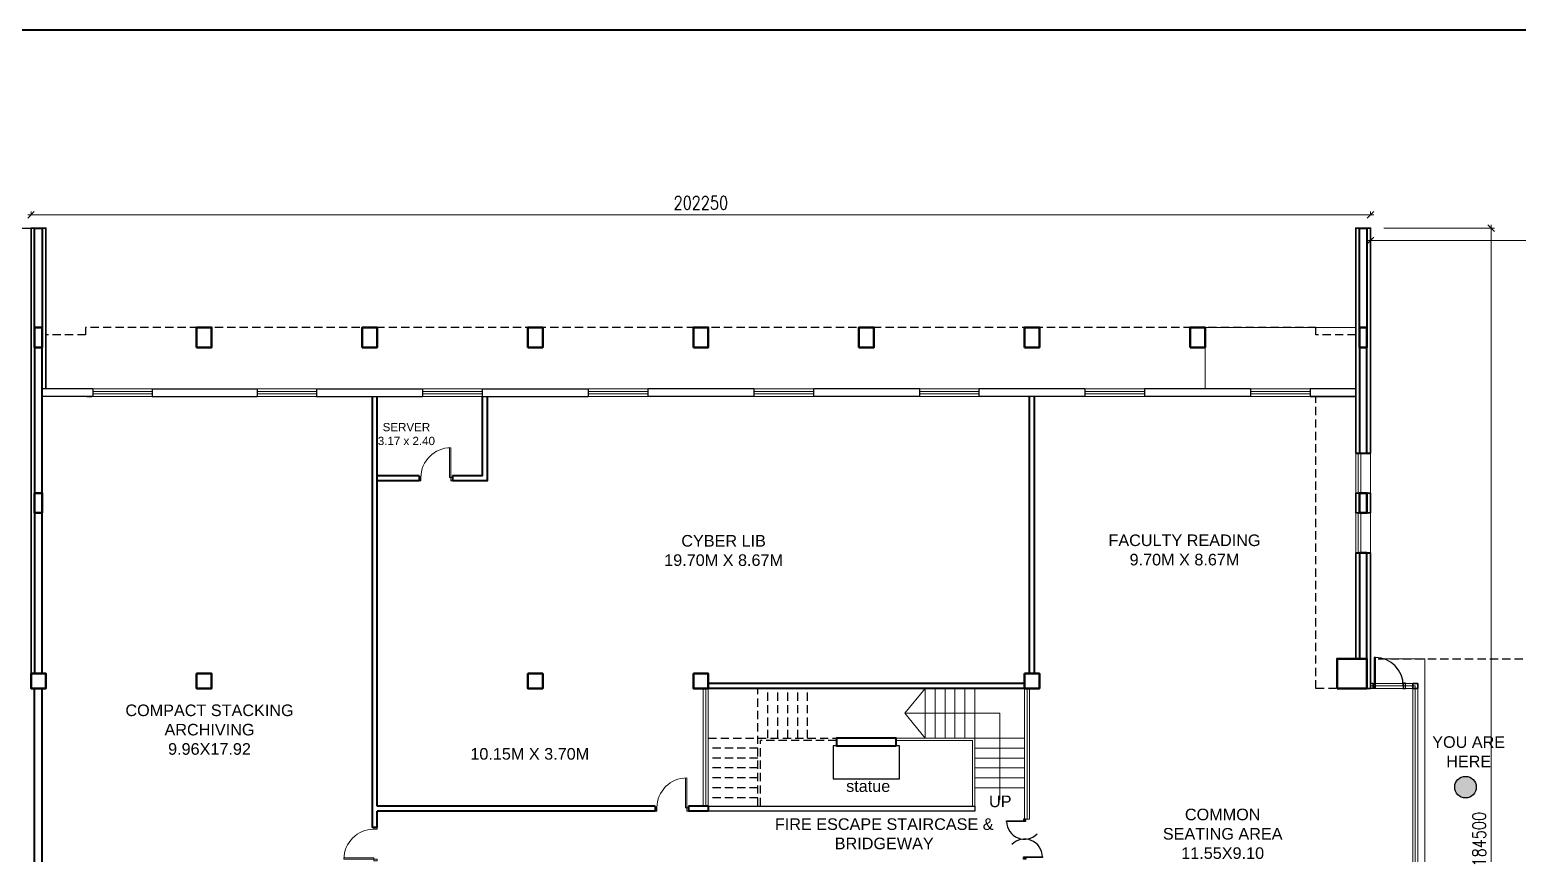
# Model space of a CAD drawing. Header units: inches. Extents: x 90 to 192, y -209 to -101.
# Drawn here: x 112.89 to 157.83, y -185.9 to -161.01 of the extents above; entities that cross this region are included whole.
import ezdxf

# ---------------------------------------------------------------- set-up
doc = ezdxf.new("R2010")
doc.units = ezdxf.units.IN
doc.header["$MEASUREMENT"] = 0
doc.linetypes.add('HIDDEN', pattern=[0.375, 0.25, -0.125])
for name, color, linetype, lineweight in [('A-Col', 2, 'Continuous', 50), ('A-DOOR', 30, 'Continuous', 15), ('A-Wall', 1, 'Continuous', 40), ('ele-thin', 8, 'Continuous', 5), ('staircase', 8, 'Continuous', 9), ('STONE-WALL', 7, 'Continuous', 35), ('WALL', 7, 'Continuous', 30), ('WIN', 4, 'Continuous', 13)]:
    doc.layers.add(name, color=color, linetype=linetype, lineweight=lineweight)
for name, color, linetype in [('BEAM-ABV', 8, 'HIDDEN'), ('DOOR', 8, 'Continuous'), ('PARAPET', 6, 'Continuous'), ('planter', 3, 'Continuous'), ('TEXT FURNI', 53, 'Continuous')]:
    doc.layers.add(name, color=color, linetype=linetype)
doc.styles.add('arial', font='arial.ttf')
doc.styles.add('SIMPLEX', font='simplex.shx', dxfattribs={"width": 0.8})
doc.dimstyles.new('DIM500', dxfattribs={"dimscale": 0.2, "dimtxt": 2, "dimasz": 1, "dimexe": 0.5, "dimexo": 2, "dimgap": 0.8, "dimtad": 1, "dimdec": 0, "dimlfac": 5000, "dimzin": 0, "dimdsep": 46, "dimtxsty": 'SIMPLEX', "dimblk": 'OBLIQUE', "dimcen": 1, "dimdle": 0.5, "dimclrd": 15, "dimclre": 15, "dimclrt": 13, "dimazin": 0, "dimtfac": 1, "dimtdec": 0, "dimtix": 1, "dimtmove": 0, "dimatfit": 0, "dimfxl": 0.5, "dimtolj": 1, "dimtzin": 0, "dimlwd": 20, "dimlwe": 20, "dimarcsym": 0})

# ---------------------------------------------------------------- blocks, each defined once
blk = doc.blocks.new('6857352')
for p, q in [((0, 1000), (0, 950)), ((0, 950), (100, 950)), ((100, 950), (100, 1000)), ((0, 50), (100, 50)), ((0, 0), (0, 50)), ((100, 88), (1000, 88)), ((100, 50), (100, 88)), ((100, 50), (100, 0)), ((1000, 50), (100, 50))]:
    blk.add_line(p, q)
blk.add_arc((100, 50), 900, 0, 90)
blk = doc.blocks.new('DR_900')
for p, q in [((100, 1000), (0, 1000)), ((100, 0), (0, 0))]:
    blk.add_line(p, q)
blk.add_blockref('6857352', (0, 0))
blk = doc.blocks.new('DOOR')
at = {"layer": 'DOOR', "color": 53}
for points in [[(0.1, -0.055), (0.14, -0.055), (0.14, 0.821), (0.1, 0.821)], [(0, 0.077), (0.06, 0.077), (0.06, -0.073), (0, -0.073)], [(1, 0.077), (0.94, 0.077), (0.94, -0.073), (1, -0.073)]]:
    blk.add_lwpolyline(points, close=True, dxfattribs=at)
at = {"layer": 'DOOR'}
blk.add_arc((0.12, 0.002), 0.82, 0, 88.6024, dxfattribs=at)
blk = doc.blocks.new('Door Al 2000 DSw DSh')
at = {"layer": 'DOOR', "color": 53}
for points in [[(-0.1175, -0.05), (-0.1175, 0.925), (-0.0825, 0.925), (-0.0825, -0.05)], [(-2, -0.06), (-2, 0.06), (-2.05, 0.06), (-2.05, -0.06)], [(-1.9325, 0.05), (-1.9325, -0.925), (-1.9675, -0.925), (-1.9675, 0.05)], [(-0.05, -0.06), (-0.05, 0.06), (0, 0.06), (0, -0.06)]]:
    blk.add_lwpolyline(points, close=True, dxfattribs=at)
at = {"layer": 'DOOR'}
for centre, start, end in [((-0.1, 0), 91.084039, 225), ((-1.95, 0), 271.084039, 45)]:
    blk.add_arc(centre, 0.925, start, end, dxfattribs=at)
blk = doc.blocks.new('_Oblique')
at = {"color": 0, "linetype": 'ByBlock', "lineweight": -2}
blk.add_line((-0.5, -0.5), (0.5, 0.5), dxfattribs=at)
blk = doc.blocks.new('*D520')
at = {"color": 15, "lineweight": 20}
for p, q in [((112.826, -166.592), (153.476, -166.592)), ((112.926, -166.595), (112.926, -166.492)), ((153.376, -166.595), (153.376, -166.492))]:
    blk.add_line(p, q, dxfattribs=at)
at = {"layer": 'Defpoints', "color": 0}
for p in [(153.376, -166.592), (112.926, -166.995), (153.376, -166.995)]:
    blk.add_point(p, dxfattribs=at)
at = {"color": 15, "lineweight": 20, "xscale": 0.2, "yscale": 0.2, "zscale": 0.2, "rotation": 180}
blk.add_blockref('_Oblique', (112.926, -166.592), dxfattribs=at)
at = {"color": 15, "lineweight": 20, "xscale": 0.2, "yscale": 0.2, "zscale": 0.2}
blk.add_blockref('_Oblique', (153.376, -166.592), dxfattribs=at)
at = {"color": 13, "insert": (133.151, -166.232), "char_height": 0.4, "attachment_point": 5, "style": 'SIMPLEX'}
blk.add_mtext('\\A1;202250', dxfattribs=at)
blk = doc.blocks.new('*D521')
at = {"color": 15, "lineweight": 20}
for p, q in [((153.276, -167.367), (171.476, -167.367)), ((153.376, -167.395), (153.376, -167.467)), ((171.376, -169.095), (171.376, -167.267))]:
    blk.add_line(p, q, dxfattribs=at)
at = {"layer": 'Defpoints', "color": 0}
for p in [(153.376, -166.995), (171.376, -167.367), (171.376, -169.495)]:
    blk.add_point(p, dxfattribs=at)
at = {"color": 15, "lineweight": 20, "xscale": 0.2, "yscale": 0.2, "zscale": 0.2, "rotation": 180}
blk.add_blockref('_Oblique', (153.376, -167.367), dxfattribs=at)
at = {"color": 15, "lineweight": 20, "xscale": 0.2, "yscale": 0.2, "zscale": 0.2}
blk.add_blockref('_Oblique', (171.376, -167.367), dxfattribs=at)
at = {"color": 13, "insert": (162.044, -167.007), "char_height": 0.4, "attachment_point": 5, "style": 'SIMPLEX'}
blk.add_mtext('\\A1;90000', dxfattribs=at)
blk = doc.blocks.new('*D524')
at = {"color": 15, "lineweight": 20}
for p, q in [((153.776, -166.995), (157.116, -166.995)), ((157.016, -166.895), (157.016, -203.995)), ((153.776, -203.895), (157.116, -203.895))]:
    blk.add_line(p, q, dxfattribs=at)
at = {"layer": 'Defpoints', "color": 0}
for p in [(153.376, -166.995), (153.376, -203.895), (157.016, -203.895)]:
    blk.add_point(p, dxfattribs=at)
at = {"color": 15, "lineweight": 20, "xscale": 0.2, "yscale": 0.2, "zscale": 0.2}
for p, rotation in [((157.016, -166.995), 90), ((157.016, -203.895), 270)]:
    blk.add_blockref('_Oblique', p, dxfattribs=dict(at, rotation=rotation))
at = {"color": 13, "insert": (156.656, -185.445), "char_height": 0.4, "attachment_point": 5, "rotation": 90, "style": 'SIMPLEX'}
blk.add_mtext('\\A1;184500', dxfattribs=at)

msp = doc.modelspace()

# ---------------------------------------------------------------- hatches: boundary and pattern name
msp.add_hatch(color=1).paths.add_polyline_path([(156.56698, -183.8739, 1), (155.9167, -183.8739, 1)])

# ---------------------------------------------------------------- linework, layer by layer
at = {"lineweight": 40}
msp.add_lwpolyline([(192.42909, -209.08503), (89.89305, -209.08503), (89.89305, -161.00687), (192.42909, -161.00687)], close=True, dxfattribs=at)
msp.add_circle((156.24184, -183.8739), 0.32514)
at = {"layer": 'A-Col'}
for points in [[(113.26599, -170.5954), (113.03599, -170.5954), (113.03599, -169.9954), (113.26599, -169.9954)], [(117.92599, -170.5954), (118.37599, -170.5954), (118.37599, -169.9954), (117.92599, -169.9954)], [(122.92599, -170.5954), (123.37599, -170.5954), (123.37599, -169.9954), (122.92599, -169.9954)], [(127.92599, -170.5954), (128.37599, -170.5954), (128.37599, -169.9954), (127.92599, -169.9954)], [(132.92599, -170.5954), (133.37599, -170.5954), (133.37599, -169.9954), (132.92599, -169.9954)], [(137.92599, -170.5954), (138.37599, -170.5954), (138.37599, -169.9954), (137.92599, -169.9954)], [(142.92599, -170.5954), (143.37599, -170.5954), (143.37599, -169.9954), (142.92599, -169.9954)], [(147.92599, -170.5954), (148.37599, -170.5954), (148.37599, -169.9954), (147.92599, -169.9954)], [(153.03599, -170.5954), (153.26599, -170.5954), (153.26599, -169.9954), (153.03599, -169.9954)], [(113.26599, -175.5954), (113.03599, -175.5954), (113.03599, -174.9954), (113.26599, -174.9954)], [(153.03599, -175.5954), (153.26599, -175.5954), (153.26599, -174.9954), (153.03599, -174.9954)], [(152.36599, -180.8954), (153.26599, -180.8954), (153.26599, -179.9954), (152.36599, -179.9954)], [(112.92599, -180.4454), (113.37599, -180.4454), (113.37599, -180.8954), (112.92599, -180.8954)], [(117.92599, -180.4454), (118.37599, -180.4454), (118.37599, -180.8954), (117.92599, -180.8954)], [(127.92599, -180.4454), (128.37599, -180.4454), (128.37599, -180.8954), (127.92599, -180.8954)], [(132.92599, -180.4454), (133.37599, -180.4454), (133.37599, -180.8954), (132.92599, -180.8954)], [(142.92599, -180.4454), (143.37599, -180.4454), (143.37599, -180.8954), (142.92599, -180.8954)]]:
    msp.add_lwpolyline(points, close=True, dxfattribs=at)
at = {"layer": 'A-Wall'}
for p, q in [((123.22599, -172.0754), (123.22599, -185.0954)), ((123.37599, -184.4454), (123.37599, -172.0754)), ((143.07599, -180.4454), (143.07599, -172.0754)), ((143.22599, -180.4454), (143.22599, -172.0754)), ((152.92599, -173.7954), (153.37599, -173.7954)), ((124.65099, -174.4754), (124.65099, -174.6254)), ((125.65099, -174.4754), (125.65099, -174.6254)), ((152.92599, -176.7954), (153.37599, -176.7954)), ((113.03599, -189.9954), (113.03599, -180.8954)), ((113.26599, -189.9954), (113.26599, -180.8954)), ((142.92599, -180.7454), (133.37599, -180.7454)), ((142.92599, -180.8954), (133.37599, -180.8954)), ((131.77599, -184.4454), (123.37599, -184.4454)), ((123.37599, -185.0954), (123.37599, -184.5954)), ((131.77599, -184.5954), (123.37599, -184.5954)), ((131.77599, -184.4454), (131.77599, -184.5954)), ((132.77599, -184.4454), (132.77599, -184.5954)), ((133.37599, -184.4454), (132.77599, -184.4454)), ((132.85099, -184.5954), (132.77599, -184.5954)), ((133.37599, -184.5954), (132.77599, -184.5954)), ((133.37599, -184.4454), (133.37599, -184.5954)), ((123.37599, -185.0954), (123.22599, -185.0954))]:
    msp.add_line(p, q, dxfattribs=at)
for points in [[(113.03599, -166.9954), (113.26599, -166.9954), (113.26599, -169.9954), (113.03599, -169.9954)], [(153.03599, -166.9954), (153.26599, -166.9954), (153.26599, -169.9954), (153.03599, -169.9954)], [(113.26599, -170.5954), (113.03599, -170.5954), (113.03599, -174.9954), (113.26599, -174.9954)], [(153.26599, -170.5954), (153.03599, -170.5954), (153.03599, -173.7954), (153.26599, -173.7954)], [(113.26599, -175.5954), (113.03599, -175.5954), (113.03599, -180.4454), (113.26599, -180.4454)], [(153.26599, -176.7954), (153.03599, -176.7954), (153.03599, -179.9954), (153.26599, -179.9954)], [(139.05099, -182.6254), (139.05099, -182.3954), (137.25099, -182.3954), (137.25099, -182.6254)]]:
    msp.add_lwpolyline(points, close=True, dxfattribs=at)
for points in [[(126.55099, -172.0754), (126.55099, -174.4754), (125.65099, -174.4754)], [(126.70099, -172.0754), (126.70099, -174.6254), (125.65099, -174.6254)], [(124.65099, -174.4754), (123.37599, -174.4754)], [(124.65099, -174.6254), (123.37599, -174.6254)]]:
    msp.add_lwpolyline(points, dxfattribs=at)
at = {"layer": 'BEAM-ABV'}
for p, q in [((153.60099, -179.9954), (170.91049, -179.9954)), ((134.87599, -184.4454), (134.87599, -180.8954)), ((135.17599, -182.3954), (135.17599, -180.8954)), ((135.47599, -182.3954), (135.47599, -180.8954)), ((135.77599, -182.3954), (135.77599, -180.8954)), ((136.07599, -182.3954), (136.07599, -180.8954)), ((136.37599, -182.3954), (136.37599, -180.8954)), ((133.37599, -182.3954), (137.25099, -182.3954)), ((134.95099, -184.4454), (134.95099, -182.4704)), ((137.25099, -182.4704), (134.95099, -182.4704)), ((134.87599, -182.6954), (133.37599, -182.6954)), ((134.87599, -182.9954), (133.37599, -182.9954)), ((134.87599, -183.2954), (133.37599, -183.2954)), ((134.87599, -183.5954), (133.37599, -183.5954)), ((134.87599, -183.8954), (133.37599, -183.8954)), ((134.87599, -184.1954), (133.37599, -184.1954))]:
    msp.add_line(p, q, dxfattribs=at)
for points in [[(152.92599, -170.2154), (151.72599, -170.2154), (151.72599, -169.9954), (114.57599, -169.9954), (114.57599, -170.2154), (113.37599, -170.2154)], [(152.35099, -180.8954), (151.72599, -180.8954), (151.72599, -172.0754)]]:
    msp.add_lwpolyline(points, dxfattribs=at)
at = {"layer": 'ele-thin'}
for p, q in [((116.58849, -171.8454), (114.78849, -171.8454)), ((121.55099, -171.8454), (119.75099, -171.8454)), ((126.55099, -171.8454), (124.75099, -171.8454)), ((131.55099, -171.8454), (129.75099, -171.8454)), ((136.55099, -171.8454), (134.75099, -171.8454)), ((141.55099, -171.8454), (139.75099, -171.8454)), ((146.55099, -171.8454), (144.75099, -171.8454)), ((151.55099, -171.8454), (149.75099, -171.8454))]:
    msp.add_line(p, q, dxfattribs=at)
msp.add_lwpolyline([(153.60099, -179.9954), (155.01049, -179.9954), (155.01049, -190.8954), (153.60099, -190.8954)], dxfattribs=at)
at = {"layer": 'PARAPET'}
msp.add_lwpolyline([(139.15099, -183.6254), (139.15099, -182.6254), (137.15099, -182.6254), (137.15099, -183.6254)], close=True, dxfattribs=at)
msp.add_lwpolyline([(133.37599, -184.4454), (141.42599, -184.4454), (141.42599, -184.5954), (133.37599, -184.5954)], dxfattribs=at)
at = {"layer": 'planter', "ltscale": 2}
msp.add_lwpolyline([(112.92599, -203.8954), (108.92599, -203.8954), (108.92599, -166.9954), (112.92599, -166.9954)], dxfattribs=at)
at = {"layer": 'staircase'}
for p, q in [((139.92599, -182.3954), (139.92599, -180.8954)), ((140.22599, -182.3954), (140.22599, -180.8954)), ((140.52599, -182.3954), (140.52599, -180.8954)), ((140.82599, -182.3954), (140.82599, -180.8954)), ((141.12599, -182.3954), (141.12599, -180.8954)), ((141.42599, -184.4454), (141.42599, -180.8954)), ((139.05099, -182.3954), (142.92599, -182.3954)), ((139.05099, -182.4704), (141.35099, -182.4704)), ((141.35099, -184.4454), (141.35099, -182.4704)), ((141.42599, -182.6954), (142.92599, -182.6954)), ((141.42599, -182.9954), (142.92599, -182.9954)), ((141.42599, -183.2954), (142.92599, -183.2954)), ((141.42599, -183.5954), (142.92599, -183.5954)), ((141.42599, -183.8954), (142.92599, -183.8954)), ((141.35099, -184.4454), (141.42599, -184.4454))]:
    msp.add_line(p, q, dxfattribs=at)
for points in [[(148.37599, -171.8454), (148.37599, -169.9954), (152.92599, -169.9954)], [(139.92599, -180.8954), (139.31291, -181.6454), (139.92599, -182.3954)], [(142.17599, -184.25697), (142.17599, -181.6454), (139.31291, -181.6454)]]:
    msp.add_lwpolyline(points, dxfattribs=at)
at = {"layer": 'STONE-WALL'}
for p, q in [((152.92599, -172.0754), (151.55099, -172.0754)), ((152.92599, -174.9954), (153.37599, -174.9954)), ((152.92599, -175.5954), (153.37599, -175.5954))]:
    msp.add_line(p, q, dxfattribs=at)
for points in [[(113.37599, -171.8454), (113.37599, -166.9954), (112.92599, -166.9954), (112.92599, -180.4454), (113.03599, -180.4454)], [(153.37599, -173.7954), (153.37599, -166.9954), (152.92599, -166.9954), (152.92599, -173.7954)], [(152.92599, -174.9954), (152.92599, -175.5954)], [(153.37599, -175.5954), (153.37599, -174.9954)], [(152.92599, -176.7954), (152.92599, -179.9954)], [(153.37599, -180.8954), (153.37599, -176.7954)], [(153.25099, -180.8954), (153.37599, -180.8954)]]:
    msp.add_lwpolyline(points, dxfattribs=at)
msp.add_lwpolyline([(154.65099, -180.8954), (154.80099, -180.8954), (154.80099, -180.7454), (154.65099, -180.7454)], close=True, dxfattribs=at)
at = {"layer": 'WALL'}
for p, q in [((114.78849, -171.8454), (113.26599, -171.8454)), ((114.78849, -172.0754), (113.26599, -172.0754)), ((114.61349, -172.0754), (114.76349, -172.0754)), ((114.78849, -171.8454), (114.78849, -172.0754)), ((116.58849, -171.8454), (119.75099, -171.8454)), ((116.58849, -171.8454), (116.58849, -172.0754)), ((116.58849, -172.0754), (119.75099, -172.0754)), ((119.75099, -171.8454), (119.75099, -172.0754)), ((121.55099, -171.8454), (121.55099, -172.0754)), ((121.55099, -171.8454), (124.75099, -171.8454)), ((121.55099, -172.0754), (124.75099, -172.0754)), ((124.75099, -171.8454), (124.75099, -172.0754)), ((124.75099, -171.8454), (124.75099, -172.0754)), ((126.55099, -171.8454), (126.55099, -172.0754)), ((126.55099, -171.8454), (129.75099, -171.8454)), ((126.55099, -172.0754), (129.75099, -172.0754)), ((129.75099, -171.8454), (129.75099, -172.0754)), ((131.55099, -171.8454), (131.55099, -172.0754)), ((134.75099, -171.8454), (131.55099, -171.8454)), ((134.75099, -172.0754), (131.55099, -172.0754)), ((134.75099, -171.8454), (134.75099, -172.0754)), ((136.55099, -171.8454), (136.55099, -172.0754)), ((139.75099, -171.8454), (136.55099, -171.8454)), ((139.75099, -172.0754), (136.55099, -172.0754)), ((139.75099, -171.8454), (139.75099, -172.0754)), ((141.55099, -171.8454), (141.55099, -172.0754)), ((144.75099, -171.8454), (141.55099, -171.8454)), ((144.75099, -172.0754), (141.55099, -172.0754)), ((144.75099, -171.8454), (144.75099, -172.0754)), ((146.55099, -171.8454), (146.55099, -172.0754)), ((149.75099, -171.8454), (146.55099, -171.8454)), ((149.75099, -172.0754), (146.55099, -172.0754)), ((149.75099, -171.8454), (149.75099, -172.0754)), ((152.92599, -171.8454), (151.55099, -171.8454)), ((151.55099, -171.8454), (151.55099, -172.0754))]:
    msp.add_line(p, q, dxfattribs=at)
at = {"layer": 'WIN'}
for p, q in [((116.58849, -171.9254), (114.78849, -171.9254)), ((116.58849, -172.0004), (114.78849, -172.0004)), ((116.58849, -172.0754), (114.78849, -172.0754)), ((121.55099, -171.9254), (119.75099, -171.9254)), ((121.55099, -172.0004), (119.75099, -172.0004)), ((121.55099, -172.0754), (119.75099, -172.0754)), ((126.55099, -171.9254), (124.75099, -171.9254)), ((126.55099, -172.0004), (124.75099, -172.0004)), ((126.55099, -172.0754), (124.75099, -172.0754)), ((131.55099, -171.9254), (129.75099, -171.9254)), ((131.55099, -172.0004), (129.75099, -172.0004)), ((131.55099, -172.0754), (129.75099, -172.0754)), ((136.55099, -171.9254), (134.75099, -171.9254)), ((136.55099, -172.0004), (134.75099, -172.0004)), ((136.55099, -172.0754), (134.75099, -172.0754)), ((141.55099, -171.9254), (139.75099, -171.9254)), ((141.55099, -172.0004), (139.75099, -172.0004)), ((141.55099, -172.0754), (139.75099, -172.0754)), ((146.55099, -171.9254), (144.75099, -171.9254)), ((146.55099, -172.0004), (144.75099, -172.0004)), ((146.55099, -172.0754), (144.75099, -172.0754)), ((151.55099, -171.9254), (149.75099, -171.9254)), ((151.55099, -172.0004), (149.75099, -172.0004)), ((151.55099, -172.0754), (149.75099, -172.0754)), ((152.92599, -174.9954), (152.92599, -173.7954)), ((153.00099, -174.9954), (153.00099, -173.7954)), ((153.07599, -174.9954), (153.07599, -173.7954)), ((153.37599, -174.9954), (153.37599, -173.7954)), ((152.92599, -175.5954), (152.92599, -176.7954)), ((153.00099, -175.5954), (153.00099, -176.7954)), ((153.07599, -175.5954), (153.07599, -176.7954)), ((153.37599, -175.5954), (153.37599, -176.7954)), ((133.22599, -184.4454), (133.22599, -180.8954)), ((133.30099, -184.4454), (133.30099, -180.8954)), ((133.37599, -180.8954), (133.37599, -184.4454)), ((142.92599, -184.8454), (142.92599, -180.8954)), ((143.00099, -184.8454), (143.00099, -180.8954)), ((143.07599, -184.8454), (143.07599, -180.8954)), ((142.92599, -184.8454), (143.07599, -184.8454))]:
    msp.add_line(p, q, dxfattribs=at)
for points in [[(153.37599, -180.7454), (154.80099, -180.7454), (154.80099, -190.1454), (153.37599, -190.1454)], [(153.37599, -180.8204), (154.72599, -180.8204), (154.72599, -190.0704), (153.37599, -190.0704)], [(153.37599, -180.8954), (154.65099, -180.8954), (154.65099, -189.9954), (153.37599, -189.9954)]]:
    msp.add_lwpolyline(points, dxfattribs=at)

# ---------------------------------------------------------------- block references
at = {"layer": 'A-DOOR', "xscale": 0.001000000047497451, "yscale": 0.001000000047497451, "zscale": 0.001, "rotation": 90}
for p in [(125.65099, -174.6254), (132.77599, -184.5954)]:
    msp.add_blockref('DR_900', p, dxfattribs=at)
at = {"layer": 'A-DOOR', "xscale": -0.001000000047497451, "yscale": 0.001000000047497451, "zscale": 0.001}
msp.add_blockref('DR_900', (123.37599, -186.0954), dxfattribs=at)
at = {"layer": 'DOOR', "xscale": 1.049999999999585, "yscale": 1.049999999999585, "zscale": 1.049999999999585}
msp.add_blockref('DOOR', (153.37599, -180.81834), dxfattribs=at)
at = {"layer": 'DOOR', "ltscale": 20, "xscale": 0.5853658536585199, "yscale": 0.5853658536585199, "zscale": 0.5853658536585153, "rotation": 270}
msp.add_blockref('Door Al 2000 DSw DSh', (142.92599, -186.0454), dxfattribs=at)

# ---------------------------------------------------------------- texts
at = {"layer": 'TEXT FURNI', "attachment_point": 5, "style": 'arial'}
for s, insert, char_height, width in [('SERVER\\P3.17 x 2.40', (124.26126, -173.21431), 0.25, 5.496), ('CYBER LIB\\P19.70M X 8.67M', (133.83931, -176.73058), 0.35, 5.496), ('FACULTY READING\\P9.70M X 8.67M', (147.75594, -176.71493), 0.35, 5.496), ('COMPACT STACKING\\PARCHIVING\\P9.96X17.92', (118.31583, -182.14053), 0.35, 5.496), ('{\\C1;YOU ARE HERE}', (156.33759, -182.80482), 0.35, 2.6426816), ('10.15M X 3.70M', (127.98663, -182.87231), 0.35, 5.496), ('statue', (138.20557, -183.84553), 0.35, 5.496), ('UP', (142.1945, -184.30592), 0.35, 5.496), ('\\PCOMMON\\PSEATING AREA\\P11.55X9.10', (148.9093, -184.99371), 0.35, 5.496), ('FIRE ESCAPE STAIRCASE & BRIDGEWAY', (138.68942, -185.28513), 0.35, 6.7980973)]:
    msp.add_mtext(s, dxfattribs=dict(at, insert=insert, char_height=char_height, width=width))

# ---------------------------------------------------------------- dimensions: what is measured, and where the dimension line sits
dim = msp.add_linear_dim(base=(153.37599, -166.59158), p1=(112.92599, -166.9954), p2=(153.37599, -166.9954), dimstyle='DIM500')
dim.commit()
dim.dimension.update_dxf_attribs({"geometry": '*D520', "text_midpoint": (133.15099, -166.23158)})
dim = msp.add_linear_dim(base=(171.37599, -167.36707), p1=(153.37599, -166.9954), p2=(171.37599, -169.4954), dimstyle='DIM500')
dim.commit()
dim.dimension.update_dxf_attribs({"geometry": '*D521', "text_midpoint": (162.04424, -167.36707), "dimtype": 160})
dim = msp.add_linear_dim(base=(157.01628, -203.8954), p1=(153.37599, -166.9954), p2=(153.37599, -203.8954), angle=90, dimstyle='DIM500')
dim.commit()
dim.dimension.update_dxf_attribs({"geometry": '*D524', "text_midpoint": (156.65628, -185.4454)})

doc.saveas('drawing.dxf')
